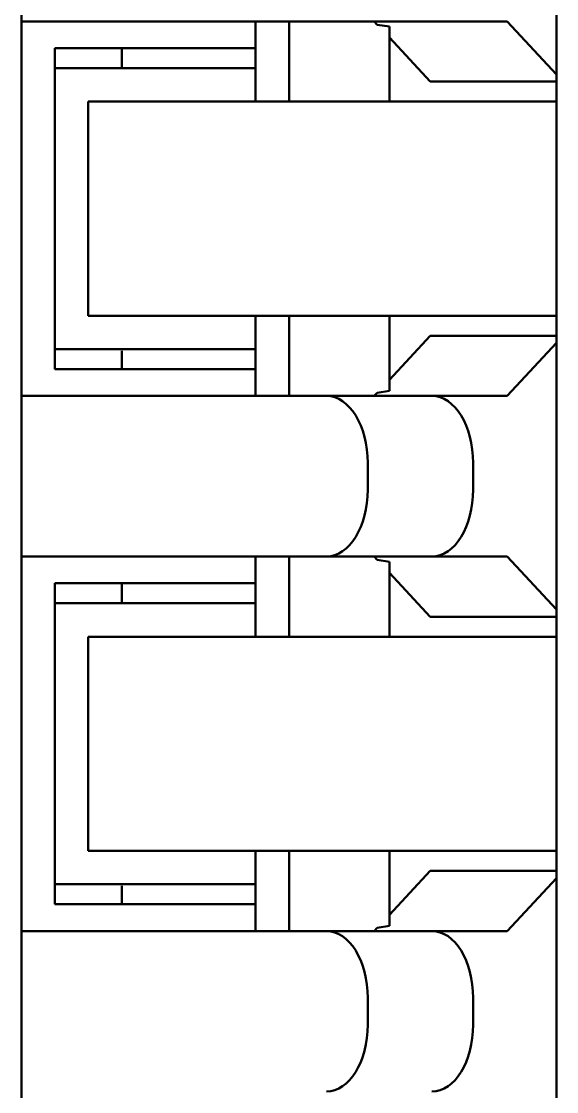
# Model space of a CAD drawing. Header units: millimetres. Extents: x 3137 to 5094, y 789 to 1822.
# Drawn here: x 3387.142 to 3387.942, y 1377.361 to 1378.961 of the extents above; entities that cross this region are included whole.
import ezdxf

# ---------------------------------------------------------------- set-up
doc = ezdxf.new("R2010")
doc.units = ezdxf.units.MM
doc.header["$LTSCALE"] = 1.8
doc.layers.add('외형선(ISO)', color=7, linetype='Continuous', lineweight=50)

msp = doc.modelspace()

# ---------------------------------------------------------------- linework, layer by layer
at = {"layer": '외형선(ISO)'}
for p, q in [((3387.1416, 1381.8936), (3387.1416, 1341.4678)), ((3387.9416, 1379.1807), (3387.9416, 1344.1807)), ((3387.1416, 1378.9607), (3387.5977, 1378.9607)), ((3387.4916, 1378.9607), (3387.4916, 1378.8407)), ((3387.5416, 1378.9607), (3387.5416, 1378.8407)), ((3387.5977, 1378.9607), (3387.7553, 1378.9607)), ((3387.669, 1378.9607), (3387.6735, 1378.9558)), ((3387.8589, 1378.9607), (3387.7553, 1378.9607)), ((3387.8589, 1378.9607), (3387.8679, 1378.9607)), ((3387.9416, 1378.8814), (3387.8679, 1378.9607)), ((3387.6916, 1378.9529), (3387.6735, 1378.9558)), ((3387.6916, 1378.9529), (3387.6916, 1378.8407)), ((3387.6916, 1378.9364), (3387.7526, 1378.8707)), ((3387.1916, 1378.4407), (3387.1916, 1378.9207)), ((3387.1916, 1378.9207), (3387.4916, 1378.9207)), ((3387.2916, 1378.9207), (3387.2916, 1378.8907)), ((3387.1916, 1378.8907), (3387.4916, 1378.8907)), ((3387.7526, 1378.8707), (3387.9416, 1378.8707)), ((3387.9416, 1378.8407), (3387.2416, 1378.8407)), ((3387.2416, 1378.5207), (3387.2416, 1378.8407)), ((3387.2416, 1378.5207), (3387.9416, 1378.5207)), ((3387.4916, 1378.5207), (3387.4916, 1378.4007)), ((3387.5416, 1378.5207), (3387.5416, 1378.4007)), ((3387.6916, 1378.5207), (3387.6916, 1378.4084)), ((3387.7526, 1378.4907), (3387.6916, 1378.425)), ((3387.9416, 1378.4907), (3387.7526, 1378.4907)), ((3387.4916, 1378.4707), (3387.1916, 1378.4707)), ((3387.2916, 1378.4681), (3387.2916, 1378.4407)), ((3387.8679, 1378.4007), (3387.9416, 1378.48)), ((3387.1916, 1378.4407), (3387.4916, 1378.4407)), ((3387.5977, 1378.4007), (3387.1416, 1378.4007)), ((3387.7553, 1378.4007), (3387.5977, 1378.4007)), ((3387.6735, 1378.4055), (3387.669, 1378.4007)), ((3387.6916, 1378.4084), (3387.6735, 1378.4055)), ((3387.7553, 1378.4007), (3387.8589, 1378.4007)), ((3387.8589, 1378.4007), (3387.8679, 1378.4007)), ((3387.6593, 1378.3007), (3387.6593, 1378.2607)), ((3387.8169, 1378.3007), (3387.8169, 1378.2607)), ((3387.1416, 1378.1607), (3387.5977, 1378.1607)), ((3387.4916, 1378.1607), (3387.4916, 1378.0407)), ((3387.5416, 1378.1607), (3387.5416, 1378.0407)), ((3387.5977, 1378.1607), (3387.7553, 1378.1607)), ((3387.669, 1378.1607), (3387.6735, 1378.1558)), ((3387.8589, 1378.1607), (3387.7553, 1378.1607)), ((3387.8589, 1378.1607), (3387.8679, 1378.1607)), ((3387.9416, 1378.0814), (3387.8679, 1378.1607)), ((3387.6916, 1378.1529), (3387.6735, 1378.1558)), ((3387.6916, 1378.1529), (3387.6916, 1378.0407)), ((3387.6916, 1378.1364), (3387.7526, 1378.0707)), ((3387.1916, 1377.6407), (3387.1916, 1378.1207)), ((3387.1916, 1378.1207), (3387.4916, 1378.1207)), ((3387.2916, 1378.1207), (3387.2916, 1378.0907)), ((3387.1916, 1378.0907), (3387.4916, 1378.0907)), ((3387.7526, 1378.0707), (3387.9416, 1378.0707)), ((3387.9416, 1378.0407), (3387.2416, 1378.0407)), ((3387.2416, 1377.7207), (3387.2416, 1378.0407)), ((3387.2416, 1377.7207), (3387.9416, 1377.7207)), ((3387.4916, 1377.7207), (3387.4916, 1377.6007)), ((3387.5416, 1377.7207), (3387.5416, 1377.6007)), ((3387.6916, 1377.7207), (3387.6916, 1377.6084)), ((3387.7526, 1377.6907), (3387.6916, 1377.625)), ((3387.9416, 1377.6907), (3387.7526, 1377.6907)), ((3387.4916, 1377.6707), (3387.1916, 1377.6707)), ((3387.2916, 1377.6681), (3387.2916, 1377.6407)), ((3387.8679, 1377.6007), (3387.9416, 1377.68)), ((3387.1916, 1377.6407), (3387.4916, 1377.6407)), ((3387.5977, 1377.6007), (3387.1416, 1377.6007)), ((3387.7553, 1377.6007), (3387.5977, 1377.6007)), ((3387.6735, 1377.6055), (3387.669, 1377.6007)), ((3387.6916, 1377.6084), (3387.6735, 1377.6055)), ((3387.7553, 1377.6007), (3387.8589, 1377.6007)), ((3387.8589, 1377.6007), (3387.8679, 1377.6007)), ((3387.6593, 1377.5007), (3387.6593, 1377.4607)), ((3387.8169, 1377.5007), (3387.8169, 1377.4607))]:
    msp.add_line(p, q, dxfattribs=at)
for centre, major_axis, start_param, end_param in [((3387.5977, 1378.3007), (0, 0.1), 4.712389, 6.283185), ((3387.7553, 1378.3007), (0, 0.1), 4.712389, 6.283185), ((3387.5977, 1378.2607), (0, -0.1), 0, 1.570796), ((3387.7553, 1378.2607), (0, -0.1), 0, 1.570796), ((3387.5977, 1377.5007), (0, 0.1), 4.712389, 6.283185), ((3387.7553, 1377.5007), (0, 0.1), 4.712389, 6.283185), ((3387.5977, 1377.4607), (0, -0.1), 0, 1.570796), ((3387.7553, 1377.4607), (0, -0.1), 0, 1.570796)]:
    msp.add_ellipse(centre, major_axis=major_axis, ratio=0.615661, start_param=start_param, end_param=end_param, dxfattribs=at)

doc.saveas('drawing.dxf')
